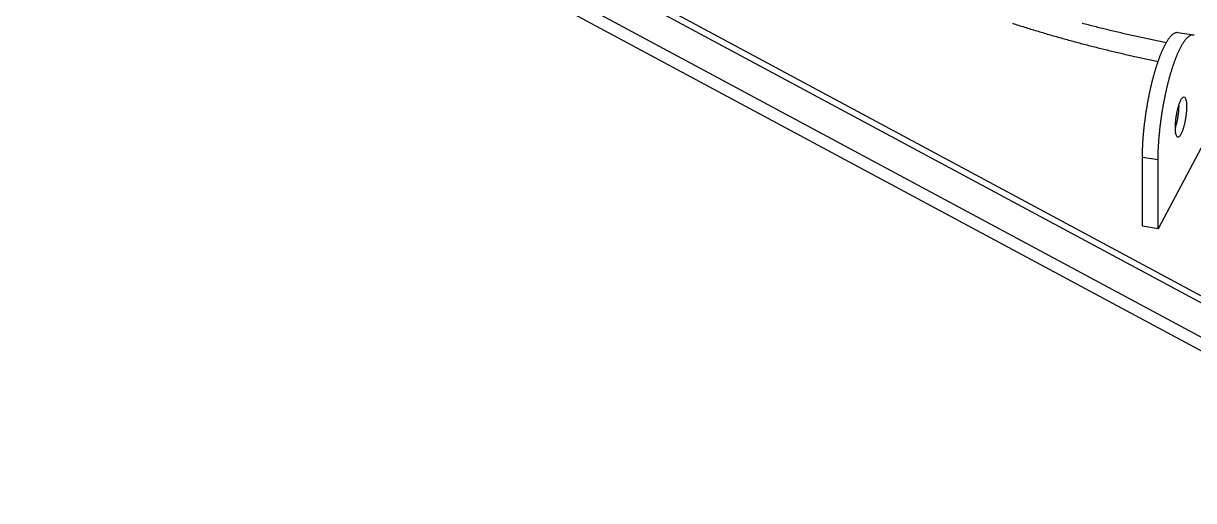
# Model space of a CAD drawing. Header units: millimetres. Extents: x 0 to 841, y 0 to 594.
# Drawn here: x 100.7 to 289.3, y 171.3 to 248.2 of the extents above; entities that cross this region are included whole.
import ezdxf

# ---------------------------------------------------------------- set-up
doc = ezdxf.new("R2010")
doc.units = ezdxf.units.MM
doc.layers.add('FINA', color=7, linetype='CONTINUOUS', lineweight=25)

msp = doc.modelspace()

# ---------------------------------------------------------------- linework, layer by layer
at = {"layer": 'FINA'}
for points in [[(71.5, 320.83), (335.5, 179.09)], [(72.53, 321.38), (336.53, 179.64)], [(71.5, 315.29), (335.5, 173.55)], [(71.5, 315.29), (335.5, 173.55)], [(71.5, 313.08), (335.5, 171.34)], [(260.1, 248.26), (260.35, 248.19), (260.59, 248.11), (260.83, 248.03), (261.08, 247.95), (261.32, 247.87), (261.56, 247.8), (261.81, 247.72), (262.05, 247.64), (262.3, 247.57), (262.54, 247.49), (262.78, 247.42), (263.03, 247.34), (263.27, 247.27), (263.52, 247.19), (263.76, 247.12), (264.01, 247.04), (264.25, 246.97), (264.5, 246.9), (264.74, 246.82), (264.99, 246.75), (265.23, 246.68), (265.48, 246.6), (265.72, 246.53), (265.97, 246.46), (266.21, 246.39), (266.46, 246.32), (266.7, 246.25), (266.95, 246.18), (267.2, 246.11), (267.44, 246.04), (267.69, 245.97), (267.93, 245.9), (268.18, 245.83), (268.43, 245.76), (268.67, 245.69), (268.92, 245.63), (269.16, 245.56), (269.41, 245.49), (269.66, 245.42), (269.9, 245.36), (270.15, 245.29), (270.4, 245.22), (270.65, 245.16), (270.89, 245.09), (271.14, 245.03), (271.39, 244.96), (271.63, 244.9), (271.88, 244.83), (272.13, 244.77), (272.38, 244.7), (272.62, 244.64), (272.87, 244.58), (273.12, 244.51), (273.37, 244.45), (273.61, 244.39), (273.86, 244.33), (274.11, 244.26), (274.36, 244.2), (274.61, 244.14), (274.85, 244.08), (275.1, 244.02), (275.35, 243.96), (275.6, 243.9), (275.85, 243.84), (276.1, 243.78), (276.35, 243.72), (276.59, 243.66), (276.84, 243.6), (277.09, 243.54), (277.34, 243.48), (277.59, 243.43), (277.84, 243.37), (278.09, 243.31), (278.34, 243.25), (278.59, 243.2), (278.84, 243.14), (279.08, 243.08), (279.33, 243.03), (279.58, 242.97), (279.83, 242.92), (280.08, 242.86), (280.33, 242.81), (280.58, 242.75), (280.83, 242.7), (281.08, 242.64), (281.33, 242.59), (281.58, 242.54), (281.83, 242.48), (282.08, 242.43), (282.33, 242.38), (282.58, 242.33), (282.83, 242.27), (283.08, 242.22), (283.33, 242.17), (283.58, 242.12)], [(271.32, 248.3), (271.57, 248.24), (271.82, 248.17), (272.07, 248.1), (272.32, 248.04), (272.57, 247.98), (272.82, 247.91), (273.07, 247.85), (273.32, 247.78), (273.57, 247.72), (273.82, 247.66), (274.07, 247.6), (274.32, 247.53), (274.57, 247.47), (274.82, 247.41), (275.08, 247.35), (275.33, 247.29), (275.58, 247.23), (275.83, 247.17), (276.08, 247.1), (276.33, 247.04), (276.58, 246.99), (276.83, 246.93), (277.08, 246.87), (277.34, 246.81), (277.59, 246.75), (277.84, 246.69), (278.09, 246.63), (278.34, 246.57), (278.6, 246.52), (278.85, 246.46), (279.1, 246.4), (279.35, 246.35), (279.6, 246.29), (279.86, 246.23), (280.11, 246.18), (280.36, 246.12), (280.61, 246.07), (280.86, 246.01), (281.12, 245.96), (281.37, 245.9), (281.62, 245.85), (281.87, 245.8), (282.13, 245.74), (282.38, 245.69), (282.63, 245.64), (282.89, 245.58), (283.14, 245.53), (283.39, 245.48), (283.65, 245.43), (283.9, 245.38), (284.15, 245.32), (284.4, 245.27), (284.66, 245.22), (284.91, 245.17)], [(281.05, 226.61), (281.05, 226.73), (281.05, 226.85), (281.05, 226.98), (281.06, 227.1), (281.06, 227.22), (281.06, 227.34), (281.06, 227.46), (281.06, 227.58), (281.07, 227.7), (281.07, 227.82), (281.08, 227.94), (281.08, 228.06), (281.08, 228.18), (281.09, 228.3), (281.1, 228.42), (281.1, 228.54), (281.11, 228.66), (281.11, 228.78), (281.12, 228.9), (281.13, 229.02), (281.13, 229.14), (281.14, 229.26), (281.15, 229.39), (281.16, 229.51), (281.17, 229.63), (281.18, 229.75), (281.18, 229.87), (281.19, 229.99), (281.2, 230.11), (281.21, 230.23), (281.22, 230.35), (281.23, 230.47), (281.24, 230.59), (281.26, 230.71), (281.27, 230.83), (281.28, 230.95), (281.29, 231.07), (281.3, 231.19), (281.31, 231.31), (281.33, 231.43), (281.34, 231.55), (281.35, 231.67), (281.37, 231.79), (281.38, 231.91), (281.39, 232.03), (281.41, 232.15), (281.42, 232.27), (281.44, 232.39), (281.45, 232.51), (281.47, 232.62), (281.48, 232.74), (281.5, 232.86), (281.52, 232.98), (281.53, 233.1), (281.55, 233.22), (281.57, 233.34), (281.58, 233.46), (281.6, 233.58), (281.62, 233.7), (281.64, 233.82), (281.65, 233.94), (281.67, 234.06), (281.69, 234.18), (281.71, 234.3), (281.73, 234.42), (281.75, 234.53), (281.77, 234.65), (281.79, 234.77), (281.81, 234.89), (281.83, 235.01), (281.85, 235.13), (281.87, 235.25), (281.89, 235.37), (281.91, 235.49), (281.93, 235.6), (281.95, 235.72), (281.98, 235.84), (282, 235.96), (282.02, 236.08), (282.04, 236.2), (282.07, 236.31), (282.09, 236.43), (282.11, 236.55), (282.14, 236.67), (282.16, 236.79), (282.18, 236.91), (282.21, 237.02), (282.23, 237.14), (282.26, 237.26), (282.28, 237.38), (282.31, 237.5), (282.34, 237.61), (282.36, 237.73), (282.39, 237.85), (282.42, 237.97), (282.44, 238.08), (282.47, 238.2), (282.5, 238.32), (282.53, 238.44), (282.55, 238.55), (282.58, 238.67), (282.61, 238.79), (282.64, 238.9), (282.67, 239.02), (282.7, 239.14), (282.73, 239.26), (282.76, 239.37), (282.79, 239.49), (282.82, 239.61), (282.85, 239.72), (282.88, 239.84), (282.92, 239.95), (282.95, 240.07), (282.98, 240.19), (283.01, 240.3), (283.05, 240.42), (283.08, 240.53), (283.11, 240.65), (283.15, 240.77), (283.18, 240.88), (283.22, 241), (283.25, 241.11), (283.29, 241.23), (283.33, 241.34), (283.36, 241.46), (283.4, 241.57), (283.44, 241.69), (283.47, 241.8), (283.51, 241.92), (283.55, 242.03), (283.59, 242.14), (283.63, 242.26), (283.67, 242.37), (283.71, 242.48), (283.75, 242.6), (283.79, 242.71), (283.84, 242.82), (283.88, 242.94), (283.92, 243.05), (283.97, 243.16), (284.01, 243.27), (284.06, 243.39), (284.1, 243.5), (284.15, 243.61), (284.2, 243.72), (284.24, 243.83), (284.29, 243.94), (284.34, 244.05), (284.39, 244.16), (284.44, 244.27), (284.49, 244.38), (284.55, 244.49), (284.6, 244.59), (284.66, 244.7), (284.71, 244.81), (284.77, 244.92), (284.83, 245.02), (284.88, 245.13), (284.95, 245.23), (285.01, 245.33), (285.07, 245.44), (285.13, 245.54), (285.2, 245.64), (285.27, 245.74), (285.34, 245.84), (285.41, 245.93), (285.49, 246.03), (285.56, 246.12), (285.64, 246.21), (285.72, 246.3), (285.81, 246.39), (285.9, 246.47), (285.99, 246.54), (286.09, 246.61), (286.19, 246.68), (286.3, 246.73), (286.41, 246.77), (286.53, 246.8), (286.65, 246.81), (286.77, 246.8)], [(283.58, 226.23), (283.58, 226.35), (283.58, 226.47), (283.58, 226.59), (283.58, 226.71), (283.58, 226.83), (283.58, 226.95), (283.59, 227.07), (283.59, 227.19), (283.59, 227.31), (283.6, 227.43), (283.6, 227.55), (283.6, 227.67), (283.61, 227.79), (283.61, 227.91), (283.62, 228.03), (283.62, 228.16), (283.63, 228.28), (283.64, 228.4), (283.64, 228.52), (283.65, 228.64), (283.66, 228.76), (283.67, 228.88), (283.67, 229), (283.68, 229.12), (283.69, 229.24), (283.7, 229.36), (283.71, 229.48), (283.72, 229.6), (283.73, 229.72), (283.74, 229.84), (283.75, 229.96), (283.76, 230.08), (283.77, 230.2), (283.78, 230.32), (283.79, 230.44), (283.8, 230.56), (283.81, 230.68), (283.83, 230.8), (283.84, 230.92), (283.85, 231.04), (283.86, 231.16), (283.88, 231.28), (283.89, 231.4), (283.91, 231.52), (283.92, 231.64), (283.93, 231.76), (283.95, 231.88), (283.96, 232), (283.98, 232.12), (283.99, 232.24), (284.01, 232.36), (284.02, 232.48), (284.04, 232.6), (284.06, 232.72), (284.07, 232.84), (284.09, 232.95), (284.11, 233.07), (284.12, 233.19), (284.14, 233.31), (284.16, 233.43), (284.18, 233.55), (284.2, 233.67), (284.21, 233.79), (284.23, 233.91), (284.25, 234.03), (284.27, 234.15), (284.29, 234.27), (284.31, 234.38), (284.33, 234.5), (284.35, 234.62), (284.37, 234.74), (284.39, 234.86), (284.41, 234.98), (284.43, 235.1), (284.46, 235.22), (284.48, 235.34), (284.5, 235.45), (284.52, 235.57), (284.54, 235.69), (284.57, 235.81), (284.59, 235.93), (284.61, 236.05), (284.64, 236.16), (284.66, 236.28), (284.68, 236.4), (284.71, 236.52), (284.73, 236.64), (284.76, 236.75), (284.78, 236.87), (284.81, 236.99), (284.83, 237.11), (284.86, 237.23), (284.89, 237.34), (284.91, 237.46), (284.94, 237.58), (284.97, 237.7), (284.99, 237.81), (285.02, 237.93), (285.05, 238.05), (285.08, 238.17), (285.11, 238.28), (285.13, 238.4), (285.16, 238.52), (285.19, 238.63), (285.22, 238.75), (285.25, 238.87), (285.28, 238.98), (285.31, 239.1), (285.34, 239.22), (285.38, 239.33), (285.41, 239.45), (285.44, 239.57), (285.47, 239.68), (285.5, 239.8), (285.54, 239.92), (285.57, 240.03), (285.6, 240.15), (285.64, 240.26), (285.67, 240.38), (285.71, 240.49), (285.74, 240.61), (285.78, 240.72), (285.81, 240.84), (285.85, 240.95), (285.89, 241.07), (285.92, 241.18), (285.96, 241.3), (286, 241.41), (286.04, 241.53), (286.08, 241.64), (286.12, 241.76), (286.16, 241.87), (286.2, 241.98), (286.24, 242.1), (286.28, 242.21), (286.32, 242.32), (286.36, 242.44), (286.4, 242.55), (286.45, 242.66), (286.49, 242.77), (286.54, 242.89), (286.58, 243), (286.63, 243.11), (286.67, 243.22), (286.72, 243.33), (286.77, 243.44), (286.82, 243.55), (286.87, 243.66), (286.92, 243.77), (286.97, 243.88), (287.02, 243.99), (287.07, 244.1), (287.13, 244.21), (287.18, 244.32), (287.24, 244.42), (287.29, 244.53), (287.35, 244.63), (287.41, 244.74), (287.47, 244.84), (287.53, 244.95), (287.59, 245.05), (287.66, 245.15), (287.73, 245.25), (287.79, 245.35), (287.86, 245.45), (287.94, 245.55), (288.01, 245.64), (288.09, 245.73), (288.17, 245.83), (288.25, 245.91), (288.33, 246), (288.42, 246.08), (288.52, 246.15), (288.62, 246.23), (288.72, 246.29), (288.83, 246.34), (288.94, 246.38), (289.06, 246.41), (289.18, 246.42), (289.3, 246.42)], [(286.77, 246.8), (289.3, 246.42)], [(289.3, 246.42), (289.41, 246.39)], [(286.36, 231.46), (286.36, 231.58), (286.36, 231.7), (286.37, 231.82), (286.37, 231.94), (286.38, 232.06), (286.39, 232.18), (286.4, 232.3), (286.41, 232.42), (286.42, 232.54), (286.43, 232.66), (286.44, 232.78), (286.46, 232.9), (286.47, 233.02), (286.49, 233.14), (286.51, 233.26), (286.53, 233.38), (286.55, 233.5), (286.57, 233.62), (286.59, 233.74), (286.61, 233.86), (286.64, 233.97), (286.66, 234.09), (286.69, 234.21), (286.72, 234.33), (286.74, 234.44), (286.77, 234.56), (286.8, 234.68), (286.84, 234.79), (286.87, 234.91), (286.91, 235.03), (286.94, 235.14), (286.98, 235.25), (287.02, 235.37), (287.06, 235.48), (287.11, 235.59), (287.16, 235.7), (287.21, 235.81), (287.26, 235.92), (287.32, 236.03), (287.39, 236.13), (287.46, 236.22), (287.54, 236.31), (287.64, 236.38), (287.76, 236.4)], [(287.76, 236.4), (287.87, 236.34), (287.94, 236.25), (287.99, 236.14), (288.04, 236.03), (288.07, 235.91), (288.09, 235.79), (288.11, 235.68), (288.13, 235.56), (288.14, 235.44), (288.15, 235.32), (288.16, 235.2), (288.16, 235.08), (288.16, 234.96), (288.16, 234.84), (288.16, 234.72), (288.16, 234.59), (288.16, 234.47), (288.15, 234.35), (288.14, 234.23), (288.14, 234.11), (288.13, 233.99), (288.12, 233.87), (288.1, 233.75), (288.09, 233.63), (288.08, 233.51), (288.06, 233.4), (288.05, 233.28), (288.03, 233.16), (288.01, 233.04), (288, 232.92), (287.98, 232.8), (287.95, 232.68), (287.93, 232.56), (287.91, 232.44), (287.89, 232.33), (287.86, 232.21), (287.83, 232.09), (287.81, 231.97), (287.78, 231.86), (287.75, 231.74), (287.72, 231.62), (287.69, 231.51), (287.65, 231.39), (287.62, 231.28), (287.58, 231.16), (287.54, 231.05), (287.5, 230.94), (287.46, 230.82), (287.41, 230.71), (287.37, 230.6), (287.32, 230.49), (287.26, 230.38), (287.2, 230.28), (287.14, 230.18), (287.07, 230.08), (286.98, 229.99), (286.88, 229.93), (286.76, 229.91)], [(286.9, 235.01), (286.9, 234.89), (286.9, 234.77), (286.89, 234.64), (286.89, 234.52), (286.88, 234.4), (286.87, 234.27), (286.86, 234.15), (286.85, 234.03), (286.84, 233.9), (286.83, 233.78), (286.81, 233.66), (286.8, 233.54), (286.78, 233.41), (286.76, 233.29), (286.74, 233.17), (286.72, 233.05), (286.7, 232.93), (286.68, 232.81), (286.66, 232.68), (286.63, 232.56), (286.61, 232.44), (286.58, 232.32), (286.55, 232.2), (286.52, 232.08), (286.49, 231.96), (286.46, 231.84), (286.43, 231.72), (286.4, 231.61), (286.36, 231.49)], [(286.76, 229.91), (286.65, 229.97), (286.57, 230.07), (286.52, 230.19), (286.48, 230.31), (286.45, 230.43), (286.42, 230.56), (286.4, 230.69), (286.39, 230.82), (286.38, 230.94), (286.37, 231.07), (286.36, 231.2), (286.36, 231.33), (286.36, 231.46)], [(290.95, 229.01), (283.58, 215.15)], [(281.05, 215.54), (281.05, 226.61)], [(283.58, 226.23), (281.05, 226.61)], [(283.58, 215.15), (283.58, 226.23)], [(283.58, 215.15), (281.05, 215.54)]]:
    msp.add_lwpolyline(points, dxfattribs=at)

doc.saveas('drawing.dxf')
